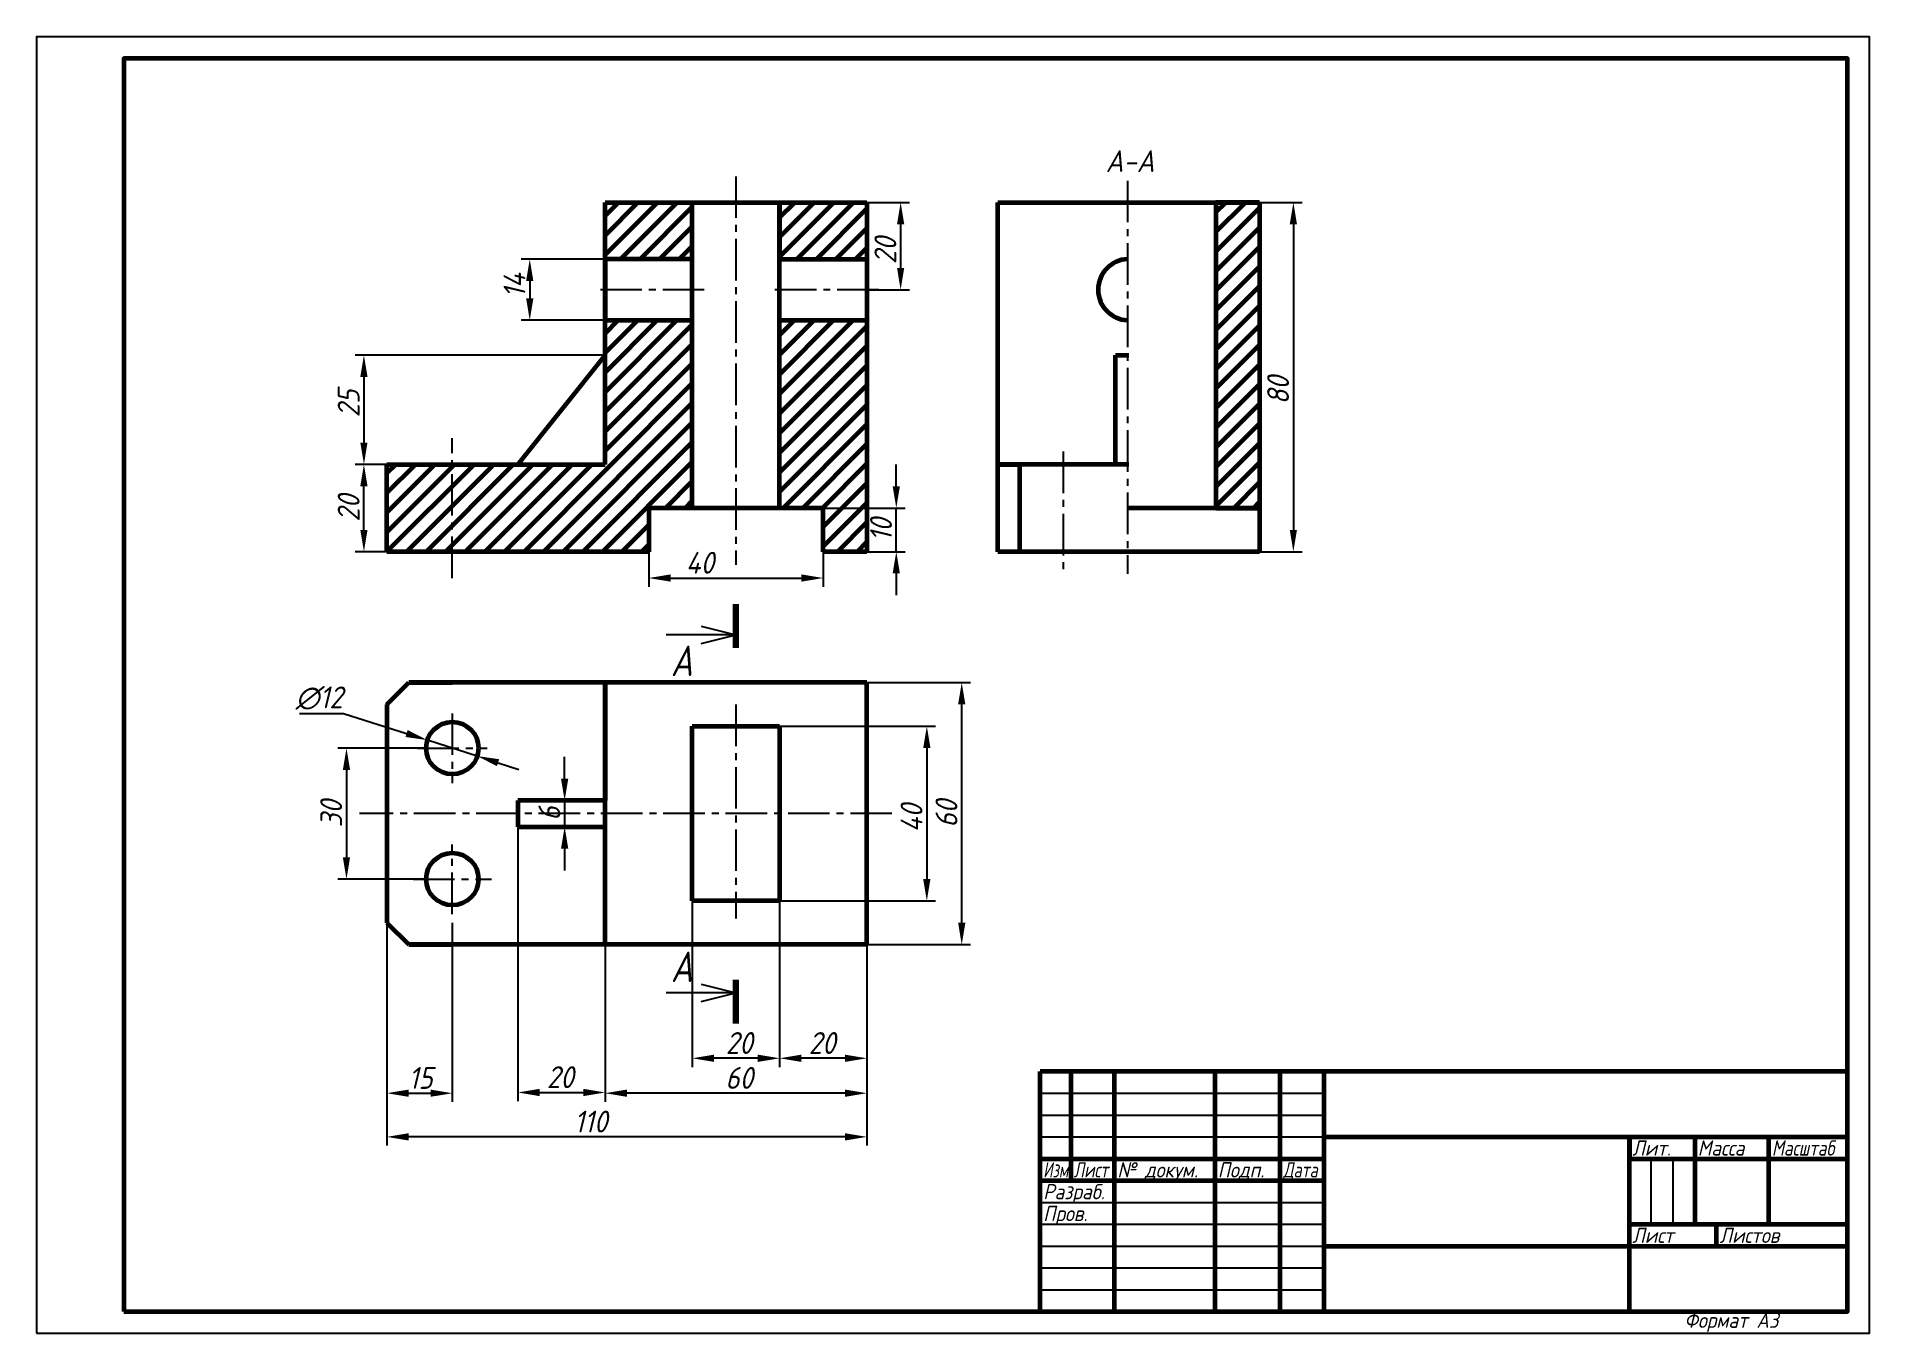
# Model space of a CAD drawing. Header units: millimetres. Extents: x 0 to 420, y 0 to 297.
import ezdxf

# ---------------------------------------------------------------- set-up
doc = ezdxf.new("R2010")
doc.units = ezdxf.units.MM
doc.header["$LTSCALE"] = 0.5
doc.linetypes.add('осевая2', pattern=[28.575, 19.05, -3.175, 3.175, -3.175])
doc.layers.get('0').update_dxf_attribs({"lineweight": 60})
doc.layers.get('Defpoints').update_dxf_attribs({"color": 5})
doc.layers.add('1-оси', color=50, linetype='осевая2')
doc.layers.add('3-размеры', color=6, linetype='Continuous')
doc.layers.add('2-штриховка', color=7, linetype='Continuous', true_color=0x00c7c7)
doc.layers.add('4-текст', color=7, linetype='Continuous', true_color=0x00ad00)
doc.styles.get("Standard").update_dxf_attribs({"font": 'isocpeui.ttf', "width": 0.9})
doc.dimstyles.new('Standart', dxfattribs={"dimtxt": 5, "dimasz": 5, "dimexe": 2, "dimexo": 0, "dimgap": 1, "dimtad": 1, "dimtoh": 1, "dimdec": 0, "dimtxsty": 'Standard', "dimcen": 2.5, "dimadec": 0, "dimazin": 0, "dimtfac": 1, "dimtdec": 0, "dimtmove": 0, "dimatfit": 3, "dimldrblk": 'DOTSMALL', "dimfxl": 1, "dimarcsym": 0})

# ---------------------------------------------------------------- blocks, each defined once
blk = doc.blocks.new('Vraz')
at = {"lineweight": -3}
for p, q in [((0, 0), (-16, 0)), ((-8, -2), (0, 0)), ((-7.99, 1.98), (0, 0))]:
    blk.add_line(p, q, dxfattribs=at)
at = {"lineweight": 100}
blk.add_line((0, 3), (0, -7), dxfattribs=at)
at = {"width": 0.8}
blk.add_text('A', height=7, dxfattribs=at).set_placement((-14.93, 2.46))
blk = doc.blocks.new('Nraz')
at = {"lineweight": 100}
blk.add_line((0, -3), (0, 7), dxfattribs=at)
at = {"lineweight": -3}
for p, q in [((0, 0), (-16, 0)), ((-8, 2), (0, 0)), ((-7.99, -1.98), (0, 0))]:
    blk.add_line(p, q, dxfattribs=at)
at = {"width": 0.8}
blk.add_text('A', height=7, dxfattribs=at).set_placement((-14.93, -9.46))
blk = doc.blocks.new('*D11')
at = {"layer": '3-размеры', "color": 0, "lineweight": -2, "transparency": 16777216}
for p, q in [((170.26, 89.04), (170.26, 61)), ((190.26, 89.04), (190.26, 61)), ((185.26, 63), (175.26, 63))]:
    blk.add_line(p, q, dxfattribs=at)
at = {"layer": '3-размеры', "color": 0, "transparency": 16777216}
for points in [[(175.26, 63.83), (175.26, 62.17), (170.26, 63)], [(185.26, 63.83), (185.26, 62.17), (190.26, 63)]]:
    blk.add_solid(points, dxfattribs=at)
at = {"layer": 'Defpoints', "color": 0, "transparency": 16777216}
for p in [(170.26, 89.04), (190.26, 89.04), (170.26, 63)]:
    blk.add_point(p, dxfattribs=at)
at = {"layer": '3-размеры', "color": 0, "transparency": 16777216, "insert": (180, 66.5), "char_height": 5, "attachment_point": 5}
blk.add_mtext('20', dxfattribs=at)
blk = doc.blocks.new('_DotSmall')
at = {"color": 0, "linetype": 'ByBlock', "const_width": 0.5}
blk.add_lwpolyline([(-0.0625, 0, 1), (0.0625, 0, 1)], format="xyb", close=True, dxfattribs=at)
blk = doc.blocks.new('*D12')
at = {"layer": '3-размеры', "color": 0, "lineweight": -2, "transparency": 16777216}
for p, q in [((150.26, 99.04), (150.26, 61)), ((170.26, 99.04), (170.26, 61)), ((165.26, 63), (155.26, 63))]:
    blk.add_line(p, q, dxfattribs=at)
at = {"layer": '3-размеры', "color": 0, "transparency": 16777216}
for points in [[(155.26, 63.83), (155.26, 62.17), (150.26, 63)], [(165.26, 63.83), (165.26, 62.17), (170.26, 63)]]:
    blk.add_solid(points, dxfattribs=at)
at = {"layer": 'Defpoints', "color": 0, "transparency": 16777216}
for p in [(150.26, 99.04), (170.26, 99.04), (150.26, 63)]:
    blk.add_point(p, dxfattribs=at)
at = {"layer": '3-размеры', "color": 0, "transparency": 16777216, "insert": (161, 66.5), "char_height": 5, "attachment_point": 5}
blk.add_mtext('20', dxfattribs=at)
blk = doc.blocks.new('*D13')
at = {"layer": '3-размеры', "color": 0, "lineweight": -2, "transparency": 16777216}
for p, q in [((130.26, 89.04), (130.26, 53)), ((190.26, 89.04), (190.26, 53)), ((185.26, 55), (135.26, 55))]:
    blk.add_line(p, q, dxfattribs=at)
at = {"layer": '3-размеры', "color": 0, "transparency": 16777216}
for points in [[(135.26, 55.83), (135.26, 54.17), (130.26, 55)], [(185.26, 55.83), (185.26, 54.17), (190.26, 55)]]:
    blk.add_solid(points, dxfattribs=at)
at = {"layer": 'Defpoints', "color": 0, "transparency": 16777216}
for p in [(130.26, 89.04), (190.26, 89.04), (130.26, 55)]:
    blk.add_point(p, dxfattribs=at)
at = {"layer": '3-размеры', "color": 0, "transparency": 16777216, "insert": (161, 58.5), "char_height": 5, "attachment_point": 5}
blk.add_mtext('60', dxfattribs=at)
blk = doc.blocks.new('*D14')
at = {"layer": '3-размеры', "color": 0, "lineweight": -2, "transparency": 16777216}
for p, q in [((110.26, 116.04), (110.26, 53.17)), ((130.26, 116.04), (130.26, 53.17)), ((115.26, 55.17), (125.26, 55.17))]:
    blk.add_line(p, q, dxfattribs=at)
at = {"layer": '3-размеры', "color": 0, "transparency": 16777216}
for points in [[(115.26, 56), (115.26, 54.33), (110.26, 55.17)], [(125.26, 56), (125.26, 54.33), (130.26, 55.17)]]:
    blk.add_solid(points, dxfattribs=at)
at = {"layer": 'Defpoints', "color": 0, "transparency": 16777216}
for p in [(110.26, 116.04), (130.26, 116.04), (130.26, 55.17)]:
    blk.add_point(p, dxfattribs=at)
at = {"layer": '3-размеры', "color": 0, "transparency": 16777216, "insert": (120, 58.67), "char_height": 5, "attachment_point": 5}
blk.add_mtext('20', dxfattribs=at)
blk = doc.blocks.new('*D15')
at = {"layer": '3-размеры', "color": 0, "lineweight": -2, "transparency": 16777216}
for p, q in [((60.2, 142), (70.32, 142)), ((70.32, 142), (84.78, 137.39)), ((100.97, 132.22), (89.54, 135.87)), ((105.74, 130.7), (110.5, 129.18))]:
    blk.add_line(p, q, dxfattribs=at)
at = {"layer": '3-размеры', "color": 0, "transparency": 16777216}
for points in [[(85.03, 138.18), (84.52, 136.59), (89.54, 135.87)], [(105.99, 131.5), (105.48, 129.91), (100.97, 132.22)]]:
    blk.add_solid(points, dxfattribs=at)
at = {"layer": 'Defpoints', "color": 0, "transparency": 16777216}
for p in [(89.54, 135.87), (100.97, 132.22)]:
    blk.add_point(p, dxfattribs=at)
at = {"layer": '3-размеры', "color": 0, "transparency": 16777216, "insert": (64.76, 145.5), "char_height": 5, "attachment_point": 5}
blk.add_mtext('∅12', dxfattribs=at)
blk = doc.blocks.new('*D17')
at = {"layer": '3-размеры', "color": 0, "lineweight": -2, "transparency": 16777216}
for p, q in [((89.26, 134.04), (69, 134.04)), ((71, 129.04), (71, 109.04)), ((89.26, 104.04), (69, 104.04))]:
    blk.add_line(p, q, dxfattribs=at)
at = {"layer": '3-размеры', "color": 0, "transparency": 16777216}
for points in [[(70.17, 129.04), (71.83, 129.04), (71, 134.04)], [(70.17, 109.04), (71.83, 109.04), (71, 104.04)]]:
    blk.add_solid(points, dxfattribs=at)
at = {"layer": 'Defpoints', "color": 0, "transparency": 16777216}
for p in [(89.26, 134.04), (71, 104.04), (89.26, 104.04)]:
    blk.add_point(p, dxfattribs=at)
at = {"layer": '3-размеры', "color": 0, "transparency": 16777216, "insert": (67.5, 119), "char_height": 5, "attachment_point": 5, "rotation": 90}
blk.add_mtext('30', dxfattribs=at)
blk = doc.blocks.new('*D18')
at = {"layer": '3-размеры', "color": 0, "lineweight": -2, "transparency": 16777216}
for p, q in [((121, 127.04), (121, 132.04)), ((110.26, 122.04), (123, 122.04)), ((121, 122.04), (121, 116.04)), ((110.26, 116.04), (123, 116.04)), ((121, 111.04), (121, 106.04))]:
    blk.add_line(p, q, dxfattribs=at)
at = {"layer": '3-размеры', "color": 0, "transparency": 16777216}
for points in [[(120.17, 127.04), (121.83, 127.04), (121, 122.04)], [(120.17, 111.04), (121.83, 111.04), (121, 116.04)]]:
    blk.add_solid(points, dxfattribs=at)
at = {"layer": 'Defpoints', "color": 0, "transparency": 16777216}
for p in [(110.26, 122.04), (110.26, 116.04), (121, 116.04)]:
    blk.add_point(p, dxfattribs=at)
at = {"layer": '3-размеры', "color": 0, "transparency": 16777216, "insert": (117.5, 119.04), "char_height": 5, "attachment_point": 5, "rotation": 90}
blk.add_mtext('6', dxfattribs=at)
blk = doc.blocks.new('*D19')
at = {"layer": '3-размеры', "color": 0, "lineweight": -2, "transparency": 16777216}
for p, q in [((80.26, 94.04), (80.26, 53)), ((95.26, 94.04), (95.26, 53)), ((85.26, 55), (90.26, 55))]:
    blk.add_line(p, q, dxfattribs=at)
at = {"layer": '3-размеры', "color": 0, "transparency": 16777216}
for points in [[(85.26, 55.83), (85.26, 54.17), (80.26, 55)], [(90.26, 55.83), (90.26, 54.17), (95.26, 55)]]:
    blk.add_solid(points, dxfattribs=at)
at = {"layer": 'Defpoints', "color": 0, "transparency": 16777216}
for p in [(80.26, 94.04), (95.26, 94.04), (95.26, 55)]:
    blk.add_point(p, dxfattribs=at)
at = {"layer": '3-размеры', "color": 0, "transparency": 16777216, "insert": (88, 58.5), "char_height": 5, "attachment_point": 5}
blk.add_mtext('15', dxfattribs=at)
blk = doc.blocks.new('*D20')
at = {"layer": '3-размеры', "color": 0, "lineweight": -2, "transparency": 16777216}
for p, q in [((80.26, 89.04), (80.26, 43)), ((190.26, 89.04), (190.26, 43)), ((185.26, 45), (85.26, 45))]:
    blk.add_line(p, q, dxfattribs=at)
at = {"layer": '3-размеры', "color": 0, "transparency": 16777216}
for points in [[(85.26, 45.83), (85.26, 44.17), (80.26, 45)], [(185.26, 45.83), (185.26, 44.17), (190.26, 45)]]:
    blk.add_solid(points, dxfattribs=at)
at = {"layer": 'Defpoints', "color": 0, "transparency": 16777216}
for p in [(80.26, 89.04), (190.26, 89.04), (80.26, 45)]:
    blk.add_point(p, dxfattribs=at)
at = {"layer": '3-размеры', "color": 0, "transparency": 16777216, "insert": (127, 48.5), "char_height": 5, "attachment_point": 5}
blk.add_mtext('110', dxfattribs=at)
blk = doc.blocks.new('*D21')
at = {"layer": '3-размеры', "color": 0, "lineweight": -2, "transparency": 16777216}
for p, q in [((170.26, 139.04), (206, 139.04)), ((204, 134.04), (204, 104.04)), ((170.26, 99.04), (206, 99.04))]:
    blk.add_line(p, q, dxfattribs=at)
at = {"layer": '3-размеры', "color": 0, "transparency": 16777216}
for points in [[(203.17, 134.04), (204.83, 134.04), (204, 139.04)], [(203.17, 104.04), (204.83, 104.04), (204, 99.04)]]:
    blk.add_solid(points, dxfattribs=at)
at = {"layer": 'Defpoints', "color": 0, "transparency": 16777216}
for p in [(170.26, 139.04), (170.26, 99.04), (204, 99.04)]:
    blk.add_point(p, dxfattribs=at)
at = {"layer": '3-размеры', "color": 0, "transparency": 16777216, "insert": (200.5, 118), "char_height": 5, "attachment_point": 5, "rotation": 90}
blk.add_mtext('40', dxfattribs=at)
blk = doc.blocks.new('*D22')
at = {"layer": '3-размеры', "color": 0, "lineweight": -2, "transparency": 16777216}
for p, q in [((190.26, 149.04), (214, 149.04)), ((212, 94.04), (212, 144.04)), ((190.26, 89.04), (214, 89.04))]:
    blk.add_line(p, q, dxfattribs=at)
at = {"layer": '3-размеры', "color": 0, "transparency": 16777216}
for points in [[(211.17, 144.04), (212.83, 144.04), (212, 149.04)], [(211.17, 94.04), (212.83, 94.04), (212, 89.04)]]:
    blk.add_solid(points, dxfattribs=at)
at = {"layer": 'Defpoints', "color": 0, "transparency": 16777216}
for p in [(190.26, 149.04), (212, 149.04), (190.26, 89.04)]:
    blk.add_point(p, dxfattribs=at)
at = {"layer": '3-размеры', "color": 0, "transparency": 16777216, "insert": (208.5, 119), "char_height": 5, "attachment_point": 5, "rotation": 90}
blk.add_mtext('60', dxfattribs=at)
blk = doc.blocks.new('*D23')
at = {"layer": '3-размеры', "color": 0, "lineweight": -2, "transparency": 16777216}
for p, q in [((190.26, 259.04), (200, 259.04)), ((198, 254.04), (198, 244.04)), ((190.26, 239.04), (200, 239.04))]:
    blk.add_line(p, q, dxfattribs=at)
at = {"layer": '3-размеры', "color": 0, "transparency": 16777216}
for points in [[(197.17, 254.04), (198.83, 254.04), (198, 259.04)], [(197.17, 244.04), (198.83, 244.04), (198, 239.04)]]:
    blk.add_solid(points, dxfattribs=at)
at = {"layer": 'Defpoints', "color": 0, "transparency": 16777216}
for p in [(190.26, 259.04), (190.26, 239.04), (198, 239.04)]:
    blk.add_point(p, dxfattribs=at)
at = {"layer": '3-размеры', "color": 0, "transparency": 16777216, "insert": (194.5, 248), "char_height": 5, "attachment_point": 5, "rotation": 90}
blk.add_mtext('20', dxfattribs=at)
blk = doc.blocks.new('*D24')
at = {"layer": '3-размеры', "color": 0, "lineweight": -2, "transparency": 16777216}
for p, q in [((130.26, 246.04), (111, 246.04)), ((113, 241.04), (113, 237.04)), ((130.26, 232.04), (111, 232.04))]:
    blk.add_line(p, q, dxfattribs=at)
at = {"layer": '3-размеры', "color": 0, "transparency": 16777216}
for points in [[(112.17, 241.04), (113.83, 241.04), (113, 246.04)], [(112.17, 237.04), (113.83, 237.04), (113, 232.04)]]:
    blk.add_solid(points, dxfattribs=at)
at = {"layer": 'Defpoints', "color": 0, "transparency": 16777216}
for p in [(130.26, 246.04), (113, 232.04), (130.26, 232.04)]:
    blk.add_point(p, dxfattribs=at)
at = {"layer": '3-размеры', "color": 0, "transparency": 16777216, "insert": (109.5, 240), "char_height": 5, "attachment_point": 5, "rotation": 90}
blk.add_mtext('14', dxfattribs=at)
blk = doc.blocks.new('*D25')
at = {"layer": '3-размеры', "color": 0, "lineweight": -2, "transparency": 16777216}
for p, q in [((280.26, 259.04), (290, 259.04)), ((288, 254.04), (288, 184.04)), ((280.26, 179.04), (290, 179.04))]:
    blk.add_line(p, q, dxfattribs=at)
at = {"layer": '3-размеры', "color": 0, "transparency": 16777216}
for points in [[(287.17, 254.04), (288.83, 254.04), (288, 259.04)], [(287.17, 184.04), (288.83, 184.04), (288, 179.04)]]:
    blk.add_solid(points, dxfattribs=at)
at = {"layer": 'Defpoints', "color": 0, "transparency": 16777216}
for p in [(280.26, 259.04), (280.26, 179.04), (288, 179.04)]:
    blk.add_point(p, dxfattribs=at)
at = {"layer": '3-размеры', "color": 0, "transparency": 16777216, "insert": (284.5, 216), "char_height": 5, "attachment_point": 5, "rotation": 90}
blk.add_mtext('80', dxfattribs=at)
blk = doc.blocks.new('*D26')
at = {"layer": '3-размеры', "color": 0, "lineweight": -2, "transparency": 16777216}
for p, q in [((140.26, 189.04), (140.26, 171)), ((180.26, 189.04), (180.26, 171)), ((145.26, 173), (175.26, 173))]:
    blk.add_line(p, q, dxfattribs=at)
at = {"layer": '3-размеры', "color": 0, "transparency": 16777216}
for points in [[(145.26, 173.83), (145.26, 172.17), (140.26, 173)], [(175.26, 173.83), (175.26, 172.17), (180.26, 173)]]:
    blk.add_solid(points, dxfattribs=at)
at = {"layer": 'Defpoints', "color": 0, "transparency": 16777216}
for p in [(140.26, 189.04), (180.26, 189.04), (180.26, 173)]:
    blk.add_point(p, dxfattribs=at)
at = {"layer": '3-размеры', "color": 0, "transparency": 16777216, "insert": (152, 176.5), "char_height": 5, "attachment_point": 5}
blk.add_mtext('40', dxfattribs=at)
blk = doc.blocks.new('*D27')
at = {"layer": '3-размеры', "color": 0, "lineweight": -2, "transparency": 16777216}
for p, q in [((80.26, 199.04), (73, 199.04)), ((75, 184.04), (75, 194.04)), ((80.26, 179.04), (73, 179.04))]:
    blk.add_line(p, q, dxfattribs=at)
at = {"layer": '3-размеры', "color": 0, "transparency": 16777216}
for points in [[(74.17, 194.04), (75.83, 194.04), (75, 199.04)], [(74.17, 184.04), (75.83, 184.04), (75, 179.04)]]:
    blk.add_solid(points, dxfattribs=at)
at = {"layer": 'Defpoints', "color": 0, "transparency": 16777216}
for p in [(75, 199.04), (80.26, 199.04), (80.26, 179.04)]:
    blk.add_point(p, dxfattribs=at)
at = {"layer": '3-размеры', "color": 0, "transparency": 16777216, "insert": (71.5, 189), "char_height": 5, "attachment_point": 5, "rotation": 90}
blk.add_mtext('20', dxfattribs=at)
blk = doc.blocks.new('*D28')
at = {"layer": '3-размеры', "color": 0, "lineweight": -2, "transparency": 16777216}
for p, q in [((130.26, 224.04), (73, 224.04)), ((75, 219.04), (75, 204.04)), ((130.26, 199.04), (73, 199.04))]:
    blk.add_line(p, q, dxfattribs=at)
at = {"layer": '3-размеры', "color": 0, "transparency": 16777216}
for points in [[(74.17, 219.04), (75.83, 219.04), (75, 224.04)], [(74.17, 204.04), (75.83, 204.04), (75, 199.04)]]:
    blk.add_solid(points, dxfattribs=at)
at = {"layer": 'Defpoints', "color": 0, "transparency": 16777216}
for p in [(130.26, 224.04), (75, 199.04), (130.26, 199.04)]:
    blk.add_point(p, dxfattribs=at)
at = {"layer": '3-размеры', "color": 0, "transparency": 16777216, "insert": (71.5, 213), "char_height": 5, "attachment_point": 5, "rotation": 90}
blk.add_mtext('25', dxfattribs=at)
blk = doc.blocks.new('*D29')
at = {"layer": '3-размеры', "color": 0, "lineweight": -2, "transparency": 16777216}
for p, q in [((197, 194.04), (197, 199.04)), ((180.26, 189.04), (199, 189.04)), ((197, 179.04), (197, 189.04)), ((180.26, 179.04), (199, 179.04)), ((197, 174.04), (197, 169.04))]:
    blk.add_line(p, q, dxfattribs=at)
at = {"layer": '3-размеры', "color": 0, "transparency": 16777216}
for points in [[(196.17, 194.04), (197.83, 194.04), (197, 189.04)], [(196.17, 174.04), (197.83, 174.04), (197, 179.04)]]:
    blk.add_solid(points, dxfattribs=at)
at = {"layer": 'Defpoints', "color": 0, "transparency": 16777216}
for p in [(180.26, 189.04), (197, 189.04), (180.26, 179.04)]:
    blk.add_point(p, dxfattribs=at)
at = {"layer": '3-размеры', "color": 0, "transparency": 16777216, "insert": (193.5, 184.04), "char_height": 5, "attachment_point": 5, "rotation": 90}
blk.add_mtext('10', dxfattribs=at)

msp = doc.modelspace()

# ---------------------------------------------------------------- hatches: boundary and pattern name
h = msp.add_hatch()
h.set_pattern_fill('ANSI31', color=256)
h.paths.add_polyline_path([(190.26, 259.04), (170.26, 259.04), (170.26, 246.04), (190.26, 246.04)])
h.paths.add_polyline_path([(190.26, 232.04), (170.26, 232.04), (170.26, 189.04), (180.26, 189.04), (180.26, 179.04), (190.26, 179.04)])
h.paths.add_polyline_path([(150.26, 259.04), (130.26, 259.04), (130.26, 246.04), (150.26, 246.04)])
h.paths.add_polyline_path([(150.26, 232.04), (130.26, 232.04), (130.26, 199.04), (110.26, 199.04), (95.26, 199.04), (95.26, 179.04), (140.26, 179.04), (140.26, 189.04), (150.26, 189.04)])
h.paths.add_polyline_path([(95.26, 199.04), (80.26, 199.04), (80.26, 179.04), (95.26, 179.04)])
h = msp.add_hatch()
h.set_pattern_fill('ANSI31', color=256)
h.paths.add_polyline_path([(280.26, 259.04), (270.26, 259.04), (270.26, 189.04), (280.26, 189.04)])

# ---------------------------------------------------------------- linework, layer by layer
for p, q in [((130.26, 199.04), (130.26, 259.04)), ((130.26, 259.04), (190.26, 259.04)), ((150.26, 189.04), (150.26, 259.04)), ((170.26, 189.04), (170.26, 259.04)), ((170.26, 259.04), (170.26, 246.04)), ((190.26, 259.04), (190.26, 179.04)), ((220.26, 179.04), (220.26, 259.04)), ((220.26, 259.04), (280.26, 259.04)), ((280.26, 259.04), (270.26, 259.04)), ((270.26, 259.04), (270.26, 189.04)), ((280.26, 259.04), (280.26, 189.04)), ((150.26, 246.04), (130.26, 246.04)), ((130.26, 246.04), (130.26, 232.04)), ((170.26, 246.04), (190.26, 246.04)), ((130.26, 232.04), (150.26, 232.04)), ((170.26, 232.04), (190.26, 232.04)), ((130.26, 224.04), (110.26, 199.04)), ((130.26, 199.04), (130.26, 224.04)), ((247.26, 199.04), (247.26, 224.04)), ((247.26, 224.04), (250.26, 224.04)), ((80.26, 179.04), (80.26, 199.04)), ((80.26, 199.04), (85.26, 199.04)), ((80.26, 199.04), (110.26, 199.04)), ((110.26, 199.04), (130.26, 199.04)), ((250.26, 199.04), (220.26, 199.04)), ((220.26, 199.04), (225.26, 199.04)), ((225.26, 199.04), (225.26, 179.04)), ((250.26, 199.04), (247.26, 199.04)), ((180.26, 189.04), (140.26, 189.04)), ((140.26, 189.04), (140.26, 179.04)), ((170.26, 189.04), (150.26, 189.04)), ((180.26, 189.04), (170.26, 189.04)), ((180.26, 179.04), (180.26, 189.04)), ((280.26, 189.04), (250.26, 189.04)), ((270.26, 189.04), (280.26, 189.04)), ((280.26, 189.04), (280.26, 179.04)), ((140.26, 179.04), (80.26, 179.04)), ((190.26, 179.04), (180.26, 179.04)), ((280.26, 179.04), (220.26, 179.04)), ((80.26, 144.04), (85.26, 149.04)), ((190.26, 149.04), (85.26, 149.04)), ((85.26, 149.04), (95.26, 149.04)), ((130.26, 89.04), (130.26, 149.04)), ((130.26, 149.04), (130.26, 122.04)), ((190.26, 89.04), (190.26, 149.04)), ((80.26, 144.04), (80.26, 94.04)), ((150.26, 99.04), (150.26, 139.04)), ((150.26, 139.04), (170.26, 139.04)), ((170.26, 139.04), (170.26, 99.04)), ((130.26, 122.04), (110.26, 122.04)), ((110.26, 122.04), (110.26, 116.04)), ((110.26, 116.04), (130.26, 116.04)), ((170.26, 99.04), (150.26, 99.04)), ((80.26, 94.04), (85.26, 89.04)), ((190.26, 89.04), (85.26, 89.04)), ((85.26, 89.04), (95.26, 89.04)), ((190.26, 89.04), (130.26, 89.04)), ((190.26, 89.04), (170.26, 89.04)), ((365, 45), (365, 40))]:
    msp.add_line(p, q)
at = {"lineweight": 60}
for p, q in [((415, 60), (230, 60)), ((230, 5), (230, 60)), ((237, 60), (237, 35)), ((247, 5), (247, 60)), ((270, 60), (270, 5)), ((285, 5), (285, 60)), ((295, 60), (295, 5)), ((295, 45), (415, 45)), ((365, 5), (365, 45)), ((380, 45), (380, 25)), ((397, 25), (397, 45)), ((230, 40), (295, 40)), ((365, 40), (415, 40)), ((230, 35), (295, 35)), ((365, 25), (415, 25)), ((385, 20), (385, 25)), ((295, 20), (415, 20))]:
    msp.add_line(p, q, dxfattribs=at)
at = {"lineweight": -3}
for p, q in [((230, 55), (295, 55)), ((230, 50), (295, 50)), ((230, 45), (295, 45)), ((370, 25), (370, 40)), ((375, 40), (375, 25)), ((230, 30), (295, 30)), ((230, 25), (295, 25)), ((230, 20), (295, 20)), ((230, 15), (295, 15)), ((230, 10), (295, 10))]:
    msp.add_line(p, q, dxfattribs=at)
at = {"lineweight": 60}
msp.add_lwpolyline([(20, 5), (415, 5), (415, 292), (20, 292)], close=True, dxfattribs=at)
for centre in [(95.26, 134.04), (95.26, 104.04)]:
    msp.add_circle(centre, 6)
msp.add_arc((250.26, 239.04), 7, 92.1047, 267.8953)
at = {"layer": '1-оси'}
for p, q in [((160.26, 265), (160.26, 176)), ((250, 264), (250, 174)), ((153, 239.04), (128, 239.04)), ((193, 239.04), (168, 239.04)), ((95.26, 173), (95.26, 205)), ((235.26, 202), (235.26, 175)), ((160.26, 144), (160.26, 95)), ((95.26, 142), (95.26, 126)), ((87.26, 134.04), (103.26, 134.04)), ((196, 119.04), (74, 119.04)), ((95.26, 96), (95.26, 112)), ((86.26, 104.04), (104.26, 104.04))]:
    msp.add_line(p, q, dxfattribs=at)
at = {"layer": '3-размеры'}
msp.add_line((190.26, 89.04), (190.26, 65), dxfattribs=at)
at = {"layer": 'Defpoints'}
msp.add_lwpolyline([(0, 0), (420, 0), (420, 297), (0, 297)], close=True, dxfattribs=at)

# ---------------------------------------------------------------- block references
at = {"color": 177, "true_color": 0x293189}
msp.add_blockref('Nraz', (160.26, 160), dxfattribs=at)
msp.add_blockref('Vraz', (160.26, 78))

# ---------------------------------------------------------------- texts
at = {"lineweight": -3, "width": 0.9}
msp.add_text('Формат А3', height=3.5, dxfattribs=at).set_placement((377.6, 1.25))
at = {"layer": '2-штриховка', "insert": (245, 271), "char_height": 5, "attachment_point": 1}
msp.add_mtext_dynamic_manual_height_columns('А-А', width=10, gutter_width=25, heights=[4], dxfattribs=at)
at = {"layer": '4-текст', "lineweight": -3}
for s, width, p in [('Лит.', 0.9, (365.67, 40.7)), ('Масса', 0.9, (380.67, 40.7)), ('Масштаб', 0.8, (397.67, 40.7)), ('Изм.', 0.7, (230.67, 35.7)), ('Лист', 0.75, (237.67, 35.7)), ('№ докум.', 0.9, (247.67, 35.7)), ('Подп.', 0.9, (270.67, 35.7)), ('Дата', 0.75, (285.67, 35.7)), ('Разраб.', 0.9, (230.67, 30.7)), ('Пров.', 0.9, (230.67, 25.7)), ('Лист', 0.9, (365.67, 20.7)), ('Листов', 0.9, (385.67, 20.7))]:
    msp.add_text(s, height=3.5, dxfattribs=dict(at, width=width)).set_placement(p)

# ---------------------------------------------------------------- dimensions: what is measured, and where the dimension line sits
at = {"layer": '3-размеры'}
for base, p1, p2, picture, middle in [((198, 239.04), (190.26, 259.04), (190.26, 239.04), '*D23', (198, 248)), ((288, 179.04), (280.26, 259.04), (280.26, 179.04), '*D25', (288, 216)), ((113, 232.04), (130.26, 246.04), (130.26, 232.04), '*D24', (113, 240)), ((75, 199.04), (130.26, 224.04), (130.26, 199.04), '*D28', (75, 213)), ((75, 199.04), (80.26, 179.04), (80.26, 199.04), '*D27', (75, 189)), ((197, 189.04), (180.26, 179.04), (180.26, 189.04), '*D29', (197, 184.04)), ((212, 149.04), (190.26, 89.04), (190.26, 149.04), '*D22', (212, 119)), ((204, 99.04), (170.26, 139.04), (170.26, 99.04), '*D21', (204, 118)), ((71, 104.04), (89.26, 134.04), (89.26, 104.04), '*D17', (71, 119)), ((121, 116.04), (110.26, 122.04), (110.26, 116.04), '*D18', (121, 119.04))]:
    dim = msp.add_linear_dim(base=base, p1=p1, p2=p2, angle=90, dimstyle='Standart', dxfattribs=at)
    dim.commit()
    dim.dimension.update_dxf_attribs({"geometry": picture, "text_midpoint": middle, "dimtype": 160})
for base, p1, p2, picture, middle in [((180.26, 173), (140.26, 189.04), (180.26, 189.04), '*D26', (152, 173)), ((130.26, 55.17), (110.26, 116.04), (130.26, 116.04), '*D14', (120, 55.17)), ((150.26, 63), (170.26, 99.04), (150.26, 99.04), '*D12', (161, 63)), ((95.26, 55), (80.26, 94.04), (95.26, 94.04), '*D19', (88, 55)), ((80.26, 45), (190.26, 89.04), (80.26, 89.04), '*D20', (127, 45)), ((130.26, 55), (190.26, 89.04), (130.26, 89.04), '*D13', (161, 55)), ((170.26, 63), (190.26, 89.04), (170.26, 89.04), '*D11', (180, 63))]:
    dim = msp.add_linear_dim(base=base, p1=p1, p2=p2, dimstyle='Standart', dxfattribs=at)
    dim.commit()
    dim.dimension.update_dxf_attribs({"geometry": picture, "text_midpoint": middle, "dimtype": 160})
dim = msp.add_diameter_dim_2p(p1=(100.97, 132.22), p2=(89.54, 135.87), dimstyle='Standart', dxfattribs=at)
dim.commit()
dim.dimension.update_dxf_attribs({"geometry": '*D15', "text_midpoint": (64.76, 142), "dimtype": 163})

doc.saveas('drawing.dxf')
